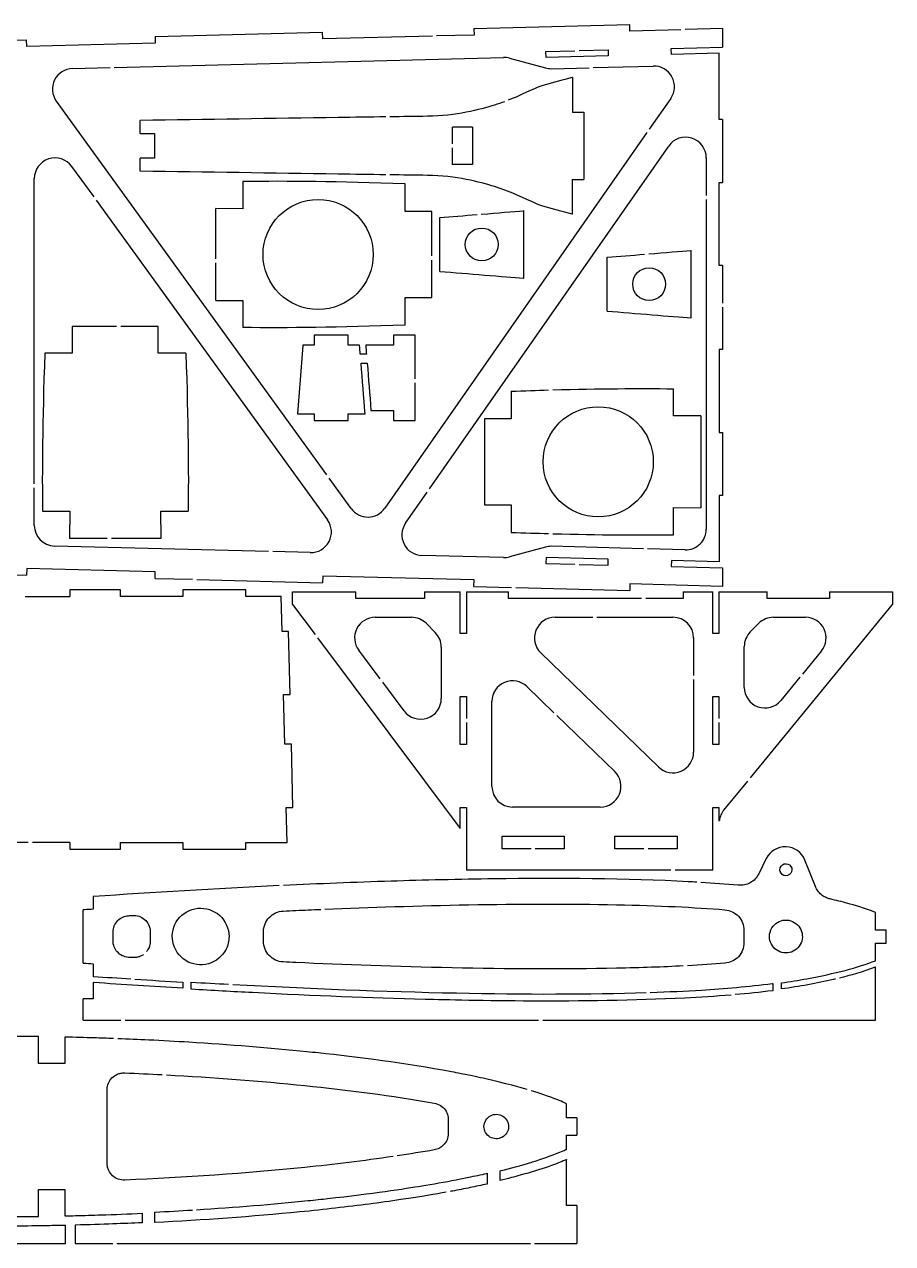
# Model space of a CAD drawing. Header units: millimetres. Extents: x 4 to 590, y -296 to -4.
# Drawn here: x 382.5 to 590.3, y -296.1 to -3.9 of the extents above; entities that cross this region are included whole.
import ezdxf

# ---------------------------------------------------------------- set-up
doc = ezdxf.new("R2010")
doc.units = ezdxf.units.MM
doc.layers.get('0').update_dxf_attribs({"linetype": 'CONTINUOUS'})

msp = doc.modelspace()

# ---------------------------------------------------------------- linework, layer by layer
for p, q in [((413.74, -6.87), (453.84, -5.84)), ((453.88, -7.42), (453.84, -5.84)), ((490.09, -4.9), (527.4, -3.94)), ((490.09, -4.9), (490.13, -6.49)), ((527.44, -5.53), (527.4, -3.94)), ((539.63, -5.21), (527.44, -5.53)), ((549.62, -4.95), (540.63, -5.19)), ((549.62, -4.95), (549.62, -9.38)), ((372.84, -7.93), (382.96, -7.67)), ((383, -9.25), (382.96, -7.67)), ((413.78, -8.46), (383, -9.25)), ((413.74, -6.87), (413.78, -8.46)), ((480.14, -6.75), (453.88, -7.42)), ((490.13, -6.49), (481.14, -6.72)), ((507.32, -10.41), (514.26, -10.24)), ((507.36, -11.87), (507.32, -10.41)), ((522.23, -11.51), (507.36, -11.87)), ((515.26, -10.21), (522.2, -10.04)), ((522.2, -10.04), (522.23, -11.51)), ((537.31, -9.68), (549.62, -9.38)), ((537.35, -11.14), (537.31, -9.68)), ((548.83, -10.86), (537.35, -11.14)), ((548.83, -26.71), (548.83, -10.86)), ((393.97, -14.5), (402.97, -14.27)), ((403.97, -14.25), (497.18, -11.84)), ((498.61, -12.02), (507.18, -14.37)), ((508.65, -14.55), (517.65, -14.31)), ((518.65, -14.29), (533.03, -13.92)), ((513.67, -16.68), (513.67, -24.99)), ((454.83, -111.83), (390.1, -22.34)), ((537.21, -21.68), (532.06, -29.06)), ((513.67, -24.99), (516.36, -24.99)), ((516.36, -24.99), (516.36, -41.08)), ((410.17, -30.1), (410.17, -26.97)), ((484.94, -32.54), (484.94, -28.58)), ((489.71, -28.58), (484.94, -28.58)), ((489.71, -28.58), (489.71, -37.49)), ((549.62, -26.71), (548.83, -26.71)), ((549.62, -26.71), (549.62, -41.83)), ((410.17, -30.1), (413.58, -30.1)), ((413.58, -30.1), (413.58, -35.98)), ((531.49, -29.88), (468.75, -119.87)), ((479.44, -115.23), (536.72, -33.08)), ((484.94, -37.49), (484.94, -33.54)), ((413.58, -35.98), (410.17, -35.98)), ((410.17, -39.1), (410.17, -35.98)), ((489.71, -37.49), (484.94, -37.49)), ((545.71, -35.91), (545.71, -44.91)), ((384.83, -113.98), (384.83, -40.88)), ((393.77, -37.98), (399.05, -45.28)), ((434.76, -41.6), (434.76, -48.1)), ((473.64, -48.76), (473.64, -42.17)), ((513.67, -49.39), (513.67, -41.08)), ((513.67, -41.08), (516.36, -41.08)), ((548.83, -41.83), (549.62, -41.83)), ((548.83, -61.71), (548.83, -41.83)), ((399.63, -46.09), (455.02, -122.67)), ((545.71, -45.91), (545.71, -124.88)), ((434.76, -48.1), (428.25, -48.08)), ((428.25, -60.08), (428.25, -48.08)), ((480, -48.76), (473.64, -48.76)), ((480, -59.4), (480, -48.76)), ((502, -64.78), (502, -48.57)), ((481.88, -63.11), (481.88, -50.23)), ((542.09, -74.28), (542.09, -58.08)), ((428.25, -70.08), (428.25, -61.08)), ((480, -69.4), (480, -60.4)), ((521.97, -72.62), (521.97, -59.74)), ((549.62, -61.71), (548.83, -61.71)), ((549.62, -61.71), (549.62, -70.71)), ((428.25, -70.08), (434.76, -70.06)), ((434.76, -70.06), (434.76, -76.56)), ((473.64, -75.99), (473.64, -69.39)), ((473.64, -69.39), (480, -69.4)), ((549.62, -71.71), (549.62, -81.83)), ((404.52, -76.34), (393.93, -76.34)), ((393.93, -76.34), (393.93, -82.69)), ((414.52, -76.34), (405.52, -76.34)), ((414.52, -82.69), (414.52, -76.34)), ((459.98, -78.44), (451.86, -78.44)), ((451.86, -78.44), (451.86, -80.81)), ((459.98, -80.81), (459.98, -78.44)), ((475.98, -78.44), (470.86, -78.44)), ((470.86, -78.44), (470.86, -80.81)), ((475.98, -88.86), (475.98, -78.44)), ((451.86, -80.81), (449.14, -80.81)), ((462.7, -80.81), (459.98, -80.81)), ((470.86, -80.81), (464.17, -80.81)), ((393.93, -82.69), (387.34, -82.69)), ((421.11, -82.69), (414.52, -82.69)), ((464.35, -82.96), (462.88, -82.96)), ((549.62, -81.83), (548.83, -81.83)), ((548.83, -81.83), (548.83, -101.71)), ((463.06, -85.08), (464.53, -85.08)), ((475.98, -98.86), (475.98, -89.86)), ((498.98, -91.83), (498.98, -98.42)), ((537.86, -97.76), (537.86, -91.26)), ((447.81, -97.27), (451.86, -97.27)), ((451.86, -97.27), (451.86, -98.86)), ((451.86, -98.86), (459.98, -98.86)), ((459.98, -98.86), (459.98, -97.27)), ((459.98, -97.27), (464.03, -97.27)), ((465.44, -96.48), (470.86, -96.48)), ((470.86, -96.48), (470.86, -98.86)), ((470.86, -98.86), (475.98, -98.86)), ((498.98, -98.42), (492.62, -98.42)), ((492.62, -98.42), (492.62, -119.05)), ((544.37, -97.74), (537.86, -97.76)), ((544.37, -97.74), (544.37, -119.74)), ((548.83, -101.71), (549.62, -101.71)), ((549.62, -101.71), (549.62, -116.83)), ((460.69, -119.94), (455.42, -112.64)), ((384.83, -123.98), (384.83, -114.98)), ((473.72, -123.43), (478.87, -116.05)), ((549.62, -116.83), (548.83, -116.83)), ((548.83, -116.83), (548.83, -132.68)), ((492.62, -119.05), (498.98, -119.05)), ((498.98, -119.05), (498.98, -125.65)), ((537.86, -126.22), (537.86, -119.72)), ((537.86, -119.72), (544.37, -119.74)), ((386.8, -120.54), (393.3, -120.54)), ((393.3, -120.54), (393.28, -127.05)), ((415.17, -127.05), (415.15, -120.54)), ((415.15, -120.54), (421.65, -120.54)), ((393.28, -127.05), (402.28, -127.05)), ((403.28, -127.05), (415.17, -127.05)), ((440.9, -130.24), (389.64, -128.92)), ((450.89, -130.5), (441.9, -130.27)), ((497.18, -131.7), (477.65, -131.19)), ((507.18, -129.17), (498.61, -131.52)), ((530.64, -129.56), (508.65, -128.99)), ((540.64, -129.82), (531.64, -129.59)), ((383, -134.29), (382.96, -135.87)), ((413.78, -135.08), (383, -134.29)), ((507.36, -131.66), (507.32, -133.13)), ((507.32, -133.13), (514.26, -133.3)), ((522.23, -132.03), (507.36, -131.66)), ((515.26, -133.32), (522.2, -133.49)), ((522.2, -133.49), (522.23, -132.03)), ((537.35, -132.4), (537.31, -133.86)), ((537.31, -133.86), (549.62, -134.16)), ((548.83, -132.68), (537.35, -132.4)), ((549.62, -134.16), (549.62, -138.58)), ((362.85, -135.35), (382.96, -135.87)), ((413.74, -136.67), (413.78, -135.08)), ((413.74, -136.67), (422.74, -136.9)), ((423.73, -136.92), (453.84, -137.7)), ((453.88, -136.11), (453.84, -137.7)), ((490.13, -137.05), (453.88, -136.11)), ((490.09, -138.64), (490.13, -137.05)), ((393.36, -139.41), (393.36, -141)), ((405.48, -139.41), (393.36, -139.41)), ((405.48, -141), (405.48, -139.41)), ((420.36, -139.41), (420.36, -141)), ((435.48, -139.41), (420.36, -139.41)), ((435.48, -141), (435.48, -139.41)), ((446.66, -139.87), (461.78, -139.87)), ((446.66, -142.95), (446.66, -139.87)), ((461.78, -141.46), (461.78, -139.87)), ((478.22, -139.87), (486.82, -139.87)), ((478.22, -139.87), (478.22, -141.46)), ((486.82, -149.87), (486.82, -139.87)), ((488.28, -139.87), (498.34, -139.87)), ((488.28, -139.87), (488.28, -149.87)), ((490.09, -138.64), (499.09, -138.87)), ((498.34, -141.46), (498.34, -139.87)), ((500.09, -138.89), (527.4, -139.6)), ((527.44, -138.01), (527.4, -139.6)), ((549.62, -138.58), (527.44, -138.01)), ((540.2, -139.87), (547.25, -139.87)), ((540.2, -139.87), (540.2, -141.46)), ((547.25, -149.87), (547.25, -139.87)), ((548.71, -139.87), (560.32, -139.87)), ((548.71, -139.87), (548.71, -149.87)), ((560.32, -141.46), (560.32, -139.87)), ((575.2, -139.87), (590.32, -139.87)), ((575.2, -139.87), (575.2, -141.46)), ((590.32, -139.87), (590.32, -142.95)), ((382.61, -141), (393.36, -141)), ((420.36, -141), (405.48, -141)), ((443.93, -141), (435.48, -141)), ((444.13, -149.41), (443.93, -141)), ((446.66, -142.95), (452.05, -150.15)), ((478.22, -141.46), (461.78, -141.46)), ((530.2, -141.46), (498.34, -141.46)), ((540.2, -141.46), (531.2, -141.46)), ((556.26, -184.44), (590.32, -142.95)), ((575.2, -141.46), (560.32, -141.46)), ((466.45, -145.99), (475.12, -145.99)), ((509.51, -145.99), (518.51, -145.99)), ((519.51, -145.99), (537.74, -145.99)), ((561.78, -145.99), (569.46, -145.99)), ((478.61, -147.44), (480.82, -149.65)), ((556.24, -149.48), (558.28, -147.44)), ((445.72, -149.41), (444.13, -149.41)), ((446.09, -164.53), (445.72, -149.41)), ((452.65, -150.95), (486.82, -196.59)), ((488.28, -149.87), (486.82, -149.87)), ((542.68, -150.93), (542.68, -159.93)), ((548.71, -149.87), (547.25, -149.87)), ((467.64, -160.76), (462.49, -153.89)), ((482.27, -153.14), (482.27, -165.47)), ((534.3, -181.86), (506.07, -154.48)), ((554.8, -162.78), (554.8, -152.97)), ((573.28, -154.06), (568.73, -159.6)), ((568.1, -160.37), (563.55, -165.91)), ((473.38, -168.43), (468.23, -161.56)), ((502.77, -162.59), (509.23, -168.86)), ((542.68, -160.93), (542.68, -178.31)), ((444.5, -164.53), (446.09, -164.53)), ((444.79, -176.41), (444.5, -164.53)), ((486.82, -176.46), (486.82, -164.99)), ((486.82, -164.99), (488.28, -164.99)), ((488.28, -164.99), (488.28, -170.22)), ((494.39, -186.52), (494.39, -166.14)), ((547.25, -176.46), (547.25, -164.99)), ((547.25, -164.99), (548.71, -164.99)), ((548.71, -164.99), (548.71, -170.22)), ((488.28, -171.22), (488.28, -176.46)), ((509.95, -169.55), (523.78, -182.97)), ((548.71, -171.22), (548.71, -176.46)), ((446.38, -176.41), (444.79, -176.41)), ((446.75, -191.53), (446.38, -176.41)), ((488.28, -176.46), (486.82, -176.46)), ((548.71, -176.46), (547.25, -176.46)), ((549.92, -192.17), (555.63, -185.22)), ((445.16, -191.53), (446.75, -191.53)), ((445.37, -199.95), (445.16, -191.53)), ((486.82, -196.59), (486.82, -191.58)), ((486.82, -191.58), (488.28, -191.58)), ((488.28, -191.58), (488.28, -206.58)), ((520.34, -191.46), (499.33, -191.46)), ((547.25, -206.58), (547.25, -191.58)), ((547.25, -191.58), (548.71, -191.58)), ((548.71, -191.58), (548.71, -194.69)), ((496.82, -198.4), (511.7, -198.4)), ((496.82, -201.46), (496.82, -198.4)), ((511.7, -198.4), (511.7, -201.46)), ((523.83, -198.4), (538.71, -198.4)), ((523.83, -201.46), (523.83, -198.4)), ((538.71, -198.4), (538.71, -201.46)), ((383.36, -199.95), (372.61, -199.95)), ((393.36, -199.95), (384.36, -199.95)), ((393.36, -199.95), (393.36, -201.53)), ((393.36, -201.53), (405.48, -201.53)), ((405.48, -199.95), (420.36, -199.95)), ((405.48, -201.53), (405.48, -199.95)), ((420.36, -199.95), (420.36, -201.53)), ((420.36, -201.53), (435.48, -201.53)), ((435.48, -199.95), (445.37, -199.95)), ((435.48, -201.53), (435.48, -199.95)), ((503.76, -201.46), (496.82, -201.46)), ((511.7, -201.46), (504.76, -201.46)), ((530.77, -201.46), (523.83, -201.46)), ((538.71, -201.46), (531.77, -201.46)), ((560.08, -203.79), (558.26, -207.47)), ((571.85, -210.5), (569.31, -204.15)), ((537.25, -206.58), (488.28, -206.58)), ((547.25, -206.58), (538.25, -206.58)), ((553.38, -210.2), (553.38, -210.2)), ((398.95, -212.92), (398.95, -215.93)), ((396.84, -216.07), (396.56, -216.09)), ((396.56, -228.86), (396.56, -216.09)), ((575.35, -213.49), (575.34, -213.49)), ((586.24, -220.92), (586.24, -216.7)), ((403.68, -223.53), (403.68, -221.42)), ((412.59, -221.35), (412.59, -223.6)), ((439.71, -223.64), (439.71, -221.31)), ((554.72, -220.99), (554.72, -223.96)), ((588.75, -220.92), (586.24, -220.92)), ((588.75, -224.04), (588.75, -220.92)), ((586.24, -228.25), (586.24, -224.04)), ((586.24, -224.04), (588.75, -224.04)), ((398.95, -229.02), (398.95, -232.03)), ((586.24, -242.54), (586.24, -229.82)), ((398.95, -233.5), (398.95, -237.42)), ((420.36, -233.41), (420.36, -234.88)), ((422.36, -235.12), (422.36, -233.41)), ((563.71, -235.05), (563.71, -233.57)), ((561.61, -233.73), (561.61, -235.45)), ((398.95, -237.42), (396.56, -237.42)), ((396.56, -242.54), (396.56, -237.42)), ((396.56, -242.54), (405.56, -242.54)), ((406.56, -242.54), (505.56, -242.54)), ((506.56, -242.54), (586.24, -242.54)), ((385.81, -252.94), (385.81, -246.46)), ((392.17, -246.57), (392.17, -252.92)), ((392.17, -252.92), (385.81, -252.94)), ((402.28, -276.9), (402.28, -259.1)), ((512.25, -265.94), (512.25, -262.54)), ((483.93, -266.27), (483.93, -269.73)), ((514.74, -265.94), (512.25, -265.94)), ((514.74, -265.94), (514.74, -270.06)), ((512.25, -270.06), (514.74, -270.06)), ((512.25, -273.46), (512.25, -270.06)), ((512.25, -286.94), (512.25, -275.93)), ((493.21, -279.22), (493.21, -281.78)), ((496.33, -280.94), (496.33, -278.62)), ((385.81, -289.54), (385.81, -283.06)), ((385.81, -283.06), (392.17, -283.08)), ((392.17, -283.08), (392.17, -289.43)), ((410.63, -288.78), (410.63, -291.05)), ((413.69, -291.02), (413.69, -288.52)), ((514.74, -286.94), (512.25, -286.94)), ((514.74, -286.94), (514.74, -296.06)), ((392.29, -296.06), (392.29, -291.69)), ((394.6, -291.63), (394.6, -296.06)), ((378.36, -296.06), (392.29, -296.06)), ((394.6, -296.06), (403.6, -296.06)), ((404.6, -296.06), (503.6, -296.06)), ((504.6, -296.06), (514.74, -296.06))]:
    msp.add_line(p, q)
for centre, radius in [((452.78, -59.08), 13.19), ((491.94, -56.67), 3.94), ((532.03, -66.18), 3.94), ((519.84, -108.74), 13.19)]:
    msp.add_circle(centre, radius)
for centre, radius, start, end in [((394.1, -19.44), 4.94, 91.4783, 215.8778), ((497.3, -16.78), 4.94, 74.6614, 91.4783), ((508.52, -9.49), 5.06, 254.6614, 271.4783), ((533.15, -18.85), 4.94, -34.8865, 91.4783), ((540.77, -35.91), 4.94, 0, 145.1135), ((389.77, -40.88), 4.94, 35.8778, 180), ((451.02, -125.56), 4.94, -91.4783, 35.8778), ((464.69, -117.04), 4.94, 215.8778, 325.1135), ((389.77, -123.98), 4.94, 180, 268.5217), ((477.77, -126.25), 4.94, 145.1135, 268.5217), ((540.77, -124.88), 4.94, 268.5217, 360), ((508.52, -134.05), 5.06, 88.5217, 105.3386), ((497.3, -126.76), 4.94, 268.5217, 285.3386), ((466.45, -150.93), 4.94, 90, 216.82), ((475.12, -150.93), 4.94, 45, 90), ((509.51, -150.93), 4.94, 90, 225.8743), ((537.74, -150.93), 4.94, 0, 90), ((561.78, -150.93), 4.94, 90, 135), ((569.46, -150.93), 4.94, -39.3786, 90), ((477.33, -153.14), 4.94, 0, 45), ((559.74, -152.97), 4.94, 135, 180), ((499.33, -166.14), 4.94, 45.8743, 180), ((559.74, -162.78), 4.94, 180, 320.6214), ((477.33, -165.47), 4.94, 216.82, 360), ((537.74, -178.31), 4.94, 225.8743, 360), ((520.34, -186.52), 4.94, -90, 45.8743), ((499.33, -186.52), 4.94, 180, 270), ((553.74, -195.31), 4.94, 140.6214, 172.867), ((548.77, -194.69), 0.06, 180, 352.867), ((564.61, -206.03), 5.06, 21.769, 153.699)]:
    msp.add_arc(centre, radius, start, end)
for points, knots in [([(513.67, -16.68), (513.65, -16.69), (513.62, -16.7), (513.6, -16.7), (511.21, -17.27), (508.84, -17.9), (506.58, -18.6)], [0.3185377, 0.3185377, 0.3185377, 0.3185377, 0.3260958, 0.3260958, 0.3260958, 1.0587683, 1.0587683, 1.0587683, 1.0587683]), ([(506.58, -18.6), (505.86, -18.82), (505.31, -19.02), (504.56, -19.35), (502.86, -20.08), (500.96, -21.06), (498.3, -22.11)], [0, 0, 0, 0, 0.2258032, 0.2258032, 0.2258032, 0.7308348, 0.7308348, 0.7308348, 0.7308348]), ([(497.36, -22.47), (496.64, -22.73), (495.86, -23), (495.02, -23.27), (491.57, -24.38), (485.74, -25.87), (478.96, -25.96)], [0.7879249, 0.7879249, 0.7879249, 0.7879249, 0.9163116, 0.9163116, 0.9163116, 1.4431218, 1.4431218, 1.4431218, 1.4431218]), ([(468.96, -26.1), (465.15, -26.15), (461.34, -26.21), (457.54, -26.26), (441.8, -26.49), (425.97, -26.73), (410.23, -26.97), (410.21, -26.97), (410.19, -26.97), (410.17, -26.97)], [3.575262, 3.575262, 3.575262, 3.575262, 4.716256, 4.716256, 4.716256, 9.436638, 9.436638, 9.436638, 9.442541, 9.442541, 9.442541, 9.442541]), ([(468.96, -39.97), (465.15, -39.92), (461.34, -39.87), (457.54, -39.81), (441.8, -39.58), (425.97, -39.35), (410.23, -39.1), (410.21, -39.1), (410.19, -39.1), (410.17, -39.1)], [3.575262, 3.575262, 3.575262, 3.575262, 4.716256, 4.716256, 4.716256, 9.436638, 9.436638, 9.436638, 9.442541, 9.442541, 9.442541, 9.442541]), ([(506.58, -47.48), (505.86, -47.25), (505.31, -47.05), (504.56, -46.73), (502.24, -45.73), (499.54, -44.25), (495.02, -42.8), (491.57, -41.7), (485.74, -40.21), (478.96, -40.11)], [0, 0, 0, 0, 0.225803, 0.225803, 0.225803, 0.916312, 0.916312, 0.916312, 1.443122, 1.443122, 1.443122, 1.443122]), ([(473.64, -42.17), (473.62, -42.17), (473.6, -42.17), (473.58, -42.17), (457.66, -41.59), (445.49, -41.44), (434.82, -41.6), (434.8, -41.6), (434.78, -41.6), (434.76, -41.6)], [0.702724, 0.702724, 0.702724, 0.702724, 0.708906, 0.708906, 0.708906, 5.815994, 5.815994, 5.815994, 5.825427, 5.825427, 5.825427, 5.825427]), ([(481.88, -50.23), (481.89, -50.23), (481.91, -50.23), (481.93, -50.23), (484.64, -50.01), (487.78, -49.75), (490.85, -49.49)], [0.0442346, 0.0442346, 0.0442346, 0.0442346, 0.0496484, 0.0496484, 0.0496484, 0.8486533, 0.8486533, 0.8486533, 0.8486533]), ([(491.84, -49.41), (495.76, -49.09), (499.48, -48.78), (501.93, -48.58), (501.95, -48.58), (501.97, -48.57), (502, -48.57)], [0.935436, 0.935436, 0.935436, 0.935436, 1.96286, 1.96286, 1.96286, 1.971917, 1.971917, 1.971917, 1.971917]), ([(513.67, -49.39), (513.65, -49.38), (513.62, -49.38), (513.6, -49.37), (511.21, -48.81), (508.84, -48.18), (506.58, -47.48)], [0.3185377, 0.3185377, 0.3185377, 0.3185377, 0.3260958, 0.3260958, 0.3260958, 1.0587683, 1.0587683, 1.0587683, 1.0587683]), ([(531.94, -58.92), (535.86, -58.6), (539.57, -58.29), (542.03, -58.09), (542.05, -58.09), (542.07, -58.08), (542.09, -58.08)], [0.935436, 0.935436, 0.935436, 0.935436, 1.96286, 1.96286, 1.96286, 1.971917, 1.971917, 1.971917, 1.971917]), ([(521.97, -59.74), (521.99, -59.74), (522.01, -59.74), (522.03, -59.74), (524.74, -59.52), (527.88, -59.26), (530.94, -59)], [0.0442346, 0.0442346, 0.0442346, 0.0442346, 0.0496484, 0.0496484, 0.0496484, 0.8486533, 0.8486533, 0.8486533, 0.8486533]), ([(481.88, -63.11), (481.89, -63.12), (481.91, -63.12), (481.93, -63.12), (488.42, -63.65), (497.36, -64.39), (501.93, -64.77), (501.95, -64.77), (501.97, -64.77), (502, -64.78)], [0.044235, 0.044235, 0.044235, 0.044235, 0.049648, 0.049648, 0.049648, 1.96286, 1.96286, 1.96286, 1.971917, 1.971917, 1.971917, 1.971917]), ([(521.97, -72.62), (521.99, -72.62), (522.01, -72.63), (522.03, -72.63), (528.52, -73.16), (537.46, -73.9), (542.03, -74.28), (542.05, -74.28), (542.07, -74.28), (542.09, -74.28)], [0.044235, 0.044235, 0.044235, 0.044235, 0.049648, 0.049648, 0.049648, 1.96286, 1.96286, 1.96286, 1.971917, 1.971917, 1.971917, 1.971917]), ([(473.64, -75.99), (473.62, -75.99), (473.6, -75.99), (473.58, -75.99), (457.66, -76.57), (445.49, -76.72), (434.82, -76.56), (434.8, -76.56), (434.78, -76.56), (434.76, -76.56)], [0.702724, 0.702724, 0.702724, 0.702724, 0.708906, 0.708906, 0.708906, 5.815994, 5.815994, 5.815994, 5.825427, 5.825427, 5.825427, 5.825427]), ([(449.14, -80.81), (449.14, -80.83), (449.14, -80.85), (449.13, -80.86), (448.66, -86.4), (448.23, -91.81), (447.81, -97.21), (447.81, -97.23), (447.81, -97.25), (447.81, -97.27)], [0.28405, 0.28405, 0.28405, 0.28405, 0.289609, 0.289609, 0.289609, 1.97252, 1.97252, 1.97252, 1.979237, 1.979237, 1.979237, 1.979237]), ([(462.88, -82.96), (462.82, -82.26), (462.76, -81.56), (462.7, -80.86), (462.7, -80.85), (462.7, -80.83), (462.7, -80.81)], [0.1295728, 0.1295728, 0.1295728, 0.1295728, 0.3394281, 0.3394281, 0.3394281, 0.3449382, 0.3449382, 0.3449382, 0.3449382]), ([(464.17, -80.81), (464.17, -80.83), (464.18, -80.85), (464.18, -80.87), (464.24, -81.57), (464.3, -82.26), (464.35, -82.96)], [0.2823099, 0.2823099, 0.2823099, 0.2823099, 0.2888656, 0.2888656, 0.2888656, 0.4989335, 0.4989335, 0.4989335, 0.4989335]), ([(387.34, -82.69), (387.34, -82.71), (387.34, -82.73), (387.34, -82.75), (386.75, -99.39), (386.67, -111.23), (386.8, -120.48), (386.8, -120.5), (386.8, -120.52), (386.8, -120.54)], [0.705924, 0.705924, 0.705924, 0.705924, 0.712172, 0.712172, 0.712172, 6.101114, 6.101114, 6.101114, 6.112593, 6.112593, 6.112593, 6.112593]), ([(421.11, -82.69), (421.11, -82.71), (421.11, -82.73), (421.11, -82.75), (421.7, -99.39), (421.78, -111.23), (421.65, -120.48), (421.65, -120.5), (421.65, -120.52), (421.65, -120.54)], [0.705924, 0.705924, 0.705924, 0.705924, 0.712172, 0.712172, 0.712172, 6.101114, 6.101114, 6.101114, 6.112593, 6.112593, 6.112593, 6.112593]), ([(464.03, -97.27), (464.02, -97.25), (464.02, -97.23), (464.02, -97.21), (463.72, -93.24), (463.4, -89.17), (463.06, -85.08)], [0.202164, 0.202164, 0.202164, 0.202164, 0.208572, 0.208572, 0.208572, 1.388926, 1.388926, 1.388926, 1.388926]), ([(464.53, -85.08), (464.84, -88.86), (465.14, -92.63), (465.43, -96.42), (465.43, -96.44), (465.44, -96.46), (465.44, -96.48)], [0.068884, 0.068884, 0.068884, 0.068884, 1.209428, 1.209428, 1.209428, 1.214981, 1.214981, 1.214981, 1.214981]), ([(498.98, -91.83), (499, -91.83), (499.02, -91.82), (499.04, -91.82), (502.15, -91.71), (505.13, -91.61), (507.97, -91.53)], [0.702724, 0.702724, 0.702724, 0.702724, 0.708906, 0.708906, 0.708906, 1.708693, 1.708693, 1.708693, 1.708693]), ([(508.97, -91.51), (520.21, -91.2), (529.46, -91.13), (537.8, -91.25), (537.82, -91.26), (537.84, -91.26), (537.86, -91.26)], [1.826337, 1.826337, 1.826337, 1.826337, 5.815994, 5.815994, 5.815994, 5.825427, 5.825427, 5.825427, 5.825427]), ([(498.98, -125.65), (499, -125.65), (499.02, -125.65), (499.04, -125.65), (502.15, -125.76), (505.13, -125.86), (507.97, -125.94)], [0.702724, 0.702724, 0.702724, 0.702724, 0.708906, 0.708906, 0.708906, 1.708693, 1.708693, 1.708693, 1.708693]), ([(508.97, -125.97), (520.21, -126.28), (529.46, -126.34), (537.8, -126.22), (537.82, -126.22), (537.84, -126.22), (537.86, -126.22)], [1.826337, 1.826337, 1.826337, 1.826337, 5.815994, 5.815994, 5.815994, 5.825427, 5.825427, 5.825427, 5.825427]), ([(563.34, -206.48), (563.34, -207.07), (563.74, -207.64), (564.3, -207.83), (564.87, -208.04), (565.56, -207.83), (565.93, -207.34), (566.29, -206.87), (566.31, -206.16), (565.98, -205.67), (565.63, -205.16), (564.94, -204.92), (564.36, -205.1), (563.77, -205.28), (563.34, -205.86), (563.34, -206.48)], [-3.141593, -3.141593, -3.141593, -3.141593, -1.910257, -1.910257, -1.910257, -0.647294, -0.647294, -0.647294, 0.592858, 0.592858, 0.592858, 1.867225, 1.867225, 1.867225, 3.141593, 3.141593, 3.141593, 3.141593]), ([(443.45, -210.29), (428.05, -211.03), (413.21, -211.93), (399, -212.92), (398.98, -212.92), (398.96, -212.92), (398.95, -212.92)], [23.313882, 23.313882, 23.313882, 23.313882, 31.703459, 31.703459, 31.703459, 31.714455, 31.714455, 31.714455, 31.714455]), ([(543.41, -209.46), (542.73, -209.42), (542.06, -209.38), (541.39, -209.35), (526.82, -208.57), (510.18, -208.46), (494.96, -208.66), (486.69, -208.77), (477.86, -208.99), (470.3, -209.23), (461.52, -209.51), (452.9, -209.85), (444.45, -210.25)], [6.920926, 6.920926, 6.920926, 6.920926, 7.255599, 7.255599, 7.255599, 14.563826, 14.563826, 14.563826, 18.532217, 18.532217, 18.532217, 23.132587, 23.132587, 23.132587, 23.132587]), ([(558.26, -207.47), (558.04, -207.91), (557.75, -208.32), (557.41, -208.68), (557.07, -209.04), (556.67, -209.35), (556.24, -209.59), (555.81, -209.83), (555.34, -210.01), (554.86, -210.11), (554.37, -210.21), (553.87, -210.24), (553.38, -210.2)], [0, 0, 0, 0, 0.25, 0.25, 0.25, 0.5, 0.5, 0.5, 0.75, 0.75, 0.75, 1, 1, 1, 1]), ([(575.34, -213.49), (574.95, -213.4), (574.58, -213.26), (574.22, -213.08), (573.86, -212.91), (573.53, -212.68), (573.23, -212.43), (572.92, -212.17), (572.65, -211.87), (572.42, -211.55), (572.19, -211.22), (572, -210.87), (571.85, -210.5)], [-1, -1, -1, -1, -0.75, -0.75, -0.75, -0.5, -0.5, -0.5, -0.25, -0.25, -0.25, 0, 0, 0, 0]), ([(431.45, -222.48), (431.45, -220.58), (430.61, -218.71), (429.21, -217.44), (427.81, -216.18), (425.87, -215.53), (423.99, -215.72), (422.12, -215.9), (420.34, -216.9), (419.21, -218.4), (418.09, -219.9), (417.63, -221.87), (417.97, -223.71), (418.31, -225.57), (419.47, -227.26), (421.08, -228.25), (422.68, -229.24), (424.69, -229.52), (426.5, -229.01), (428.31, -228.5), (429.88, -227.2), (430.73, -225.51), (431.2, -224.58), (431.45, -223.53), (431.45, -222.48)], [-3.141593, -3.141593, -3.141593, -3.141593, -2.305987, -2.305987, -2.305987, -1.473551, -1.473551, -1.473551, -0.643924, -0.643924, -0.643924, 0.183349, 0.183349, 0.183349, 1.017492, 1.017492, 1.017492, 1.846111, 1.846111, 1.846111, 2.677523, 2.677523, 2.677523, 3.141593, 3.141593, 3.141593, 3.141593]), ([(444.42, -216.37), (445.44, -216.32), (446.46, -216.28), (447.47, -216.23), (449.41, -216.14), (451.39, -216.06), (453.41, -215.97)], [-1.59150887, -1.59150887, -1.59150887, -1.59150887, -1.56624071, -1.56624071, -1.56624071, -1.51784684, -1.51784684, -1.51784684, -1.51784684]), ([(454.41, -215.93), (475.78, -215.05), (501.48, -214.38), (524.21, -214.86), (534.38, -215.07), (542.88, -215.48), (550.18, -216.07)], [-1.5098984, -1.5098984, -1.5098984, -1.5098984, -1.0014679, -1.0014679, -1.0014679, -0.7739972, -0.7739972, -0.7739972, -0.7739972]), ([(550.18, -216.07), (550.79, -216.12), (551.39, -216.28), (551.94, -216.55), (552.5, -216.82), (553, -217.19), (553.41, -217.64), (553.83, -218.09), (554.16, -218.62), (554.38, -219.19), (554.6, -219.76), (554.72, -220.38), (554.72, -220.99)], [-1, -1, -1, -1, -0.75, -0.75, -0.75, -0.5, -0.5, -0.5, -0.25, -0.25, -0.25, 0, 0, 0, 0]), ([(586.24, -216.7), (586.22, -216.7), (586.21, -216.69), (586.2, -216.69), (583.65, -215.68), (581.07, -214.95), (579.56, -214.54), (578.19, -214.16), (576.78, -213.82), (575.35, -213.49), (575.35, -213.49), (575.35, -213.49), (575.35, -213.49)], [0.3161, 0.3161, 0.3161, 0.3161, 0.320025, 0.320025, 0.320025, 1.106646, 1.106646, 1.106646, 1.8208, 1.8208, 1.8208, 1.820802, 1.820802, 1.820802, 1.820802]), ([(403.68, -221.42), (403.68, -220.9), (403.78, -220.4), (403.98, -219.92), (404.17, -219.45), (404.46, -219.01), (404.82, -218.65), (405.16, -218.31), (405.55, -218.03), (405.99, -217.83), (406.42, -217.63), (406.89, -217.52), (407.37, -217.49)], [0, 0, 0, 0, 0.1562663, 0.1562663, 0.1562663, 0.3125286, 0.3125286, 0.3125286, 0.4582059, 0.4582059, 0.4582059, 0.6038825, 0.6038825, 0.6038825, 0.6038825]), ([(408.39, -217.42), (408.9, -217.38), (409.42, -217.45), (409.9, -217.62), (410.39, -217.78), (410.84, -218.04), (411.23, -218.37), (411.62, -218.71), (411.94, -219.12), (412.17, -219.58), (412.31, -219.85), (412.41, -220.14), (412.48, -220.44), (412.55, -220.74), (412.59, -221.04), (412.59, -221.35)], [0, 0, 0, 0, 0.1565356, 0.1565356, 0.1565356, 0.3130496, 0.3130496, 0.3130496, 0.4694376, 0.4694376, 0.4694376, 0.5629841, 0.5629841, 0.5629841, 0.6565177, 0.6565177, 0.6565177, 0.6565177]), ([(439.71, -221.31), (439.71, -220.68), (439.83, -220.05), (440.06, -219.47), (440.3, -218.89), (440.64, -218.35), (441.08, -217.9), (441.51, -217.44), (442.03, -217.07), (442.6, -216.81), (443.17, -216.55), (443.79, -216.4), (444.42, -216.37)], [-1, -1, -1, -1, -0.75, -0.75, -0.75, -0.5, -0.5, -0.5, -0.25, -0.25, -0.25, 0, 0, 0, 0]), ([(560.84, -222.48), (560.84, -223.73), (561.48, -224.97), (562.51, -225.7), (563.53, -226.42), (564.91, -226.61), (566.09, -226.19), (567.27, -225.77), (568.22, -224.77), (568.57, -223.57), (568.92, -222.36), (568.64, -220.98), (567.85, -220), (567.06, -219.03), (565.79, -218.47), (564.54, -218.54), (563.29, -218.62), (562.09, -219.33), (561.43, -220.4), (561.04, -221.02), (560.84, -221.75), (560.84, -222.48)], [-3.141593, -3.141593, -3.141593, -3.141593, -2.18419, -2.18419, -2.18419, -1.230934, -1.230934, -1.230934, -0.281228, -0.281228, -0.281228, 0.678962, 0.678962, 0.678962, 1.630661, 1.630661, 1.630661, 2.586937, 2.586937, 2.586937, 3.141593, 3.141593, 3.141593, 3.141593]), ([(407.37, -227.47), (406.85, -227.43), (406.35, -227.3), (405.89, -227.07), (405.43, -226.85), (405.02, -226.53), (404.68, -226.15), (404.36, -225.79), (404.11, -225.38), (403.94, -224.93), (403.77, -224.49), (403.68, -224.01), (403.68, -223.53)], [0, 0, 0, 0, 0.1562531, 0.1562531, 0.1562531, 0.3125078, 0.3125078, 0.3125078, 0.458194, 0.458194, 0.458194, 0.6038818, 0.6038818, 0.6038818, 0.6038818]), ([(412.59, -223.6), (412.59, -224.11), (412.49, -224.62), (412.3, -225.09), (412.14, -225.46), (411.94, -225.81), (411.69, -226.11)], [0, 0, 0, 0, 0.1561329, 0.1561329, 0.1561329, 0.2774109, 0.2774109, 0.2774109, 0.2774109]), ([(444.42, -228.58), (443.79, -228.55), (443.17, -228.4), (442.6, -228.14), (442.03, -227.88), (441.51, -227.51), (441.08, -227.05), (440.64, -226.6), (440.3, -226.06), (440.06, -225.48), (439.83, -224.9), (439.71, -224.27), (439.71, -223.64)], [-1, -1, -1, -1, -0.75, -0.75, -0.75, -0.5, -0.5, -0.5, -0.25, -0.25, -0.25, 0, 0, 0, 0]), ([(554.72, -223.96), (554.72, -224.57), (554.6, -225.19), (554.38, -225.76), (554.16, -226.33), (553.83, -226.86), (553.41, -227.31), (553, -227.76), (552.5, -228.13), (551.94, -228.4), (551.39, -228.67), (550.79, -228.83), (550.18, -228.88)], [-1, -1, -1, -1, -0.75, -0.75, -0.75, -0.5, -0.5, -0.5, -0.25, -0.25, -0.25, 0, 0, 0, 0]), ([(410.96, -226.79), (410.72, -226.96), (410.46, -227.11), (410.19, -227.22), (409.91, -227.35), (409.61, -227.43), (409.31, -227.48), (409.01, -227.54), (408.7, -227.55), (408.39, -227.53)], [0.3791848, 0.3791848, 0.3791848, 0.3791848, 0.4687742, 0.4687742, 0.4687742, 0.5626337, 0.5626337, 0.5626337, 0.6564958, 0.6564958, 0.6564958, 0.6564958]), ([(396.56, -228.86), (396.58, -228.86), (396.6, -228.86), (396.62, -228.86), (397.39, -228.92), (398.17, -228.97), (398.95, -229.02)], [-0.0055922, -0.0055922, -0.0055922, -0.0055922, 0, 0, 0, 0.2330021, 0.2330021, 0.2330021, 0.2330021]), ([(540.2, -229.53), (535.36, -229.78), (530.06, -229.97), (524.21, -230.09), (498.96, -230.62), (470.05, -229.74), (447.47, -228.72), (446.46, -228.67), (445.44, -228.63), (444.42, -228.58)], [0.8705531, 0.8705531, 0.8705531, 0.8705531, 1.0014679, 1.0014679, 1.0014679, 1.5662407, 1.5662407, 1.5662407, 1.5915089, 1.5915089, 1.5915089, 1.5915089]), ([(563.71, -233.57), (565.75, -233.28), (567.78, -232.96), (569.78, -232.59), (576.45, -231.39), (582.09, -229.88), (586.2, -228.27), (586.21, -228.26), (586.22, -228.26), (586.24, -228.25)], [19.658572, 19.658572, 19.658572, 19.658572, 20.566369, 20.566369, 20.566369, 23.598763, 23.598763, 23.598763, 23.608136, 23.608136, 23.608136, 23.608136]), ([(586.24, -229.82), (586.21, -229.83), (586.18, -229.84), (586.16, -229.85), (583.21, -230.96), (580.08, -231.82), (577.63, -232.43)], [0.3105023, 0.3105023, 0.3105023, 0.3105023, 0.3187696, 0.3187696, 0.3187696, 1.2184487, 1.2184487, 1.2184487, 1.2184487]), ([(398.95, -232.03), (398.96, -232.03), (398.98, -232.03), (399, -232.03), (402, -232.24), (404.97, -232.44), (407.93, -232.63)], [0.2850598, 0.2850598, 0.2850598, 0.2850598, 0.2906887, 0.2906887, 0.2906887, 1.1970403, 1.1970403, 1.1970403, 1.1970403]), ([(420.36, -234.88), (413.26, -234.45), (406.03, -233.99), (399.01, -233.51), (398.99, -233.51), (398.97, -233.51), (398.95, -233.5)], [34.816455, 34.816455, 34.816455, 34.816455, 40.814251, 40.814251, 40.814251, 40.832519, 40.832519, 40.832519, 40.832519]), ([(422.36, -233.41), (422.38, -233.41), (422.4, -233.41), (422.42, -233.41), (425.42, -233.59), (428.39, -233.75), (431.35, -233.92)], [2.6907097, 2.6907097, 2.6907097, 2.6907097, 2.6973588, 2.6973588, 2.6973588, 3.6372067, 3.6372067, 3.6372067, 3.6372067]), ([(576.66, -232.66), (576.49, -232.7), (576.32, -232.74), (576.16, -232.78), (572.16, -233.71), (567.97, -234.45), (563.71, -235.05)], [1.342112, 1.342112, 1.342112, 1.342112, 1.410714, 1.410714, 1.410714, 3.098901, 3.098901, 3.098901, 3.098901]), ([(551.67, -236.5), (547.9, -236.81), (544.17, -237.05), (540.56, -237.23), (516.37, -238.47), (488.15, -237.8), (478.4, -237.54), (464.75, -237.18), (452.51, -236.73), (437.08, -235.93), (432.35, -235.69), (427.43, -235.41), (422.42, -235.12), (422.4, -235.12), (422.38, -235.12), (422.36, -235.12)], [4.677515, 4.677515, 4.677515, 4.677515, 6.15895, 6.15895, 6.15895, 16.080196, 16.080196, 16.080196, 29.981858, 29.981858, 29.981858, 34.233314, 34.233314, 34.233314, 34.249288, 34.249288, 34.249288, 34.249288]), ([(432.34, -233.97), (450.61, -234.95), (468.26, -235.64), (485.89, -236.01), (502.19, -236.36), (517.85, -236.34), (531.3, -235.91)], [3.743085, 3.743085, 3.743085, 3.743085, 9.558393, 9.558393, 9.558393, 14.932902, 14.932902, 14.932902, 14.932902]), ([(532.3, -235.88), (536.64, -235.73), (540.74, -235.54), (544.55, -235.3), (550.04, -234.96), (555.83, -234.48), (561.54, -233.74), (561.57, -233.74), (561.59, -233.74), (561.61, -233.73)], [15.066625, 15.066625, 15.066625, 15.066625, 16.817026, 16.817026, 16.817026, 19.341548, 19.341548, 19.341548, 19.351519, 19.351519, 19.351519, 19.351519]), ([(561.61, -235.45), (561.59, -235.46), (561.58, -235.46), (561.56, -235.46), (558.6, -235.84), (555.62, -236.15), (552.66, -236.41)], [3.376814, 3.376814, 3.376814, 3.376814, 3.38369, 3.38369, 3.38369, 4.546998, 4.546998, 4.546998, 4.546998]), ([(385.81, -246.46), (385.79, -246.46), (385.78, -246.45), (385.76, -246.45), (384.38, -246.44), (383.01, -246.42), (381.62, -246.41), (380.05, -246.4), (378.44, -246.4), (376.81, -246.4)], [0.84113976, 0.84113976, 0.84113976, 0.84113976, 0.84128412, 0.84128412, 0.84128412, 0.85141005, 0.85141005, 0.85141005, 0.86275176, 0.86275176, 0.86275176, 0.86275176]), ([(403.81, -246.93), (402.26, -246.87), (400.71, -246.82), (399.14, -246.77), (396.97, -246.7), (394.55, -246.63), (392.23, -246.57), (392.21, -246.57), (392.19, -246.57), (392.17, -246.57)], [0.79693506, 0.79693506, 0.79693506, 0.79693506, 0.8088987, 0.8088987, 0.8088987, 0.82549682, 0.82549682, 0.82549682, 0.82564199, 0.82564199, 0.82564199, 0.82564199]), ([(502.86, -259.14), (501.49, -258.73), (497.57, -257.62), (492.91, -256.59), (491.18, -256.21), (489.76, -255.89), (487.01, -255.35), (486.16, -255.18), (485.53, -255.06), (484.74, -254.91), (473.67, -252.84), (462.26, -251.39), (452.85, -250.38), (451.89, -250.28), (450.99, -250.18), (450.05, -250.09), (441.18, -249.19), (431.48, -248.4), (421.84, -247.82), (418.76, -247.63), (415.42, -247.45), (412.23, -247.29), (409.73, -247.17), (407.27, -247.06), (404.81, -246.97)], [0.5123279, 0.5123279, 0.5123279, 0.5123279, 0.5624088, 0.5624088, 0.5624088, 0.5809464, 0.5809464, 0.5809464, 0.5866537, 0.5866537, 0.5866537, 0.6666811, 0.6666811, 0.6666811, 0.6748093, 0.6748093, 0.6748093, 0.7509702, 0.7509702, 0.7509702, 0.7753041, 0.7753041, 0.7753041, 0.7943581, 0.7943581, 0.7943581, 0.7943581]), ([(402.28, -259.1), (402.28, -258.6), (402.38, -258.1), (402.57, -257.63), (402.76, -257.16), (403.05, -256.73), (403.4, -256.37), (403.77, -255.99), (404.2, -255.7), (404.68, -255.49), (404.96, -255.37), (405.26, -255.28), (405.56, -255.22), (405.86, -255.16), (406.17, -255.14), (406.48, -255.15)], [0, 0, 0, 0, 0.1533616, 0.1533616, 0.1533616, 0.3086399, 0.3086399, 0.3086399, 0.4673012, 0.4673012, 0.4673012, 0.5609034, 0.5609034, 0.5609034, 0.6546161, 0.6546161, 0.6546161, 0.6546161]), ([(416.47, -255.63), (427.53, -256.24), (438.85, -257.09), (449.6, -258.2), (459.78, -259.24), (470.52, -260.62), (480.58, -262.4)], [1.39731, 1.39731, 1.39731, 1.39731, 4.602587, 4.602587, 4.602587, 7.642201, 7.642201, 7.642201, 7.642201]), ([(512.25, -262.54), (512.24, -262.54), (512.23, -262.53), (512.22, -262.53), (511.66, -262.27), (511.08, -262.02), (510.51, -261.79), (509.71, -261.46), (508.03, -260.76), (504.42, -259.61), (504.21, -259.55), (504.02, -259.49), (503.82, -259.42)], [0.2189037, 0.2189037, 0.2189037, 0.2189037, 0.2211984, 0.2211984, 0.2211984, 0.3334068, 0.3334068, 0.3334068, 0.4900997, 0.4900997, 0.4900997, 0.4988388, 0.4988388, 0.4988388, 0.4988388]), ([(480.58, -262.4), (481.12, -262.5), (481.64, -262.7), (482.1, -262.99), (482.55, -263.28), (482.94, -263.65), (483.24, -264.09), (483.46, -264.41), (483.64, -264.76), (483.75, -265.13), (483.87, -265.5), (483.93, -265.89), (483.93, -266.27)], [0, 0, 0, 0, 0.1673324, 0.1673324, 0.1673324, 0.3291944, 0.3291944, 0.3291944, 0.4482809, 0.4482809, 0.4482809, 0.5666761, 0.5666761, 0.5666761, 0.5666761]), ([(492.49, -268), (492.49, -269.01), (493.05, -270), (493.92, -270.52), (494.78, -271.04), (495.91, -271.07), (496.8, -270.6), (497.72, -270.12), (498.34, -269.12), (498.37, -268.09), (498.4, -267.08), (497.87, -266.07), (497.02, -265.52), (496.13, -264.96), (494.94, -264.92), (494.02, -265.42), (493.1, -265.92), (492.49, -266.95), (492.49, -268)], [-3.141593, -3.141593, -3.141593, -3.141593, -2.11141, -2.11141, -2.11141, -1.086052, -1.086052, -1.086052, -0.029141, -0.029141, -0.029141, 1.001343, 1.001343, 1.001343, 2.071468, 2.071468, 2.071468, 3.141593, 3.141593, 3.141593, 3.141593]), ([(483.93, -269.73), (483.93, -270.22), (483.83, -270.71), (483.65, -271.17), (483.46, -271.63), (483.17, -272.06), (482.82, -272.42), (482.52, -272.73), (482.18, -272.98), (481.8, -273.18), (481.42, -273.38), (481, -273.52), (480.58, -273.6)], [0, 0, 0, 0, 0.1506755, 0.1506755, 0.1506755, 0.3042355, 0.3042355, 0.3042355, 0.4344583, 0.4344583, 0.4344583, 0.5659018, 0.5659018, 0.5659018, 0.5659018]), ([(496.33, -278.62), (496.42, -278.6), (496.52, -278.57), (496.61, -278.55), (498.67, -278.04), (501.47, -277.29), (503.42, -276.7), (503.86, -276.56), (504.3, -276.43), (504.73, -276.29), (508.61, -275.04), (510.67, -274.15), (511.43, -273.83), (511.6, -273.75), (511.75, -273.69), (511.92, -273.61), (512.01, -273.57), (512.11, -273.52), (512.22, -273.47), (512.23, -273.47), (512.24, -273.46), (512.25, -273.46)], [0.167102, 0.167102, 0.167102, 0.167102, 0.196345, 0.196345, 0.196345, 0.831712, 0.831712, 0.831712, 0.977171, 0.977171, 0.977171, 2.320477, 2.320477, 2.320477, 2.625093, 2.625093, 2.625093, 2.776939, 2.776939, 2.776939, 2.793172, 2.793172, 2.793172, 2.793172]), ([(406.48, -280.85), (405.95, -280.87), (405.41, -280.79), (404.91, -280.6), (404.41, -280.42), (403.95, -280.15), (403.56, -279.79), (403.18, -279.44), (402.87, -279.02), (402.65, -278.55), (402.53, -278.29), (402.43, -278.02), (402.37, -277.74), (402.31, -277.47), (402.28, -277.18), (402.28, -276.9)], [0, 0, 0, 0, 0.1625984, 0.1625984, 0.1625984, 0.3240293, 0.3240293, 0.3240293, 0.4822487, 0.4822487, 0.4822487, 0.5687762, 0.5687762, 0.5687762, 0.6551171, 0.6551171, 0.6551171, 0.6551171]), ([(470.71, -275.19), (463.67, -276.23), (456.51, -277.09), (449.6, -277.8), (435.59, -279.24), (420.6, -280.26), (406.48, -280.85)], [1.314123, 1.314123, 1.314123, 1.314123, 3.362403, 3.362403, 3.362403, 7.513455, 7.513455, 7.513455, 7.513455]), ([(512.25, -275.93), (512.22, -275.94), (512.2, -275.95), (512.17, -275.97), (511.88, -276.09), (511.56, -276.22), (511.21, -276.36), (510.64, -276.6), (509.97, -276.86), (509.35, -277.09), (507.45, -277.81), (505.24, -278.52), (503.28, -279.09), (502, -279.46), (500.36, -279.91), (499.06, -280.25), (498.12, -280.5), (497.25, -280.72), (496.33, -280.94)], [0.2194618, 0.2194618, 0.2194618, 0.2194618, 0.2230071, 0.2230071, 0.2230071, 0.2602312, 0.2602312, 0.2602312, 0.3204899, 0.3204899, 0.3204899, 0.5082573, 0.5082573, 0.5082573, 0.6299685, 0.6299685, 0.6299685, 0.7173495, 0.7173495, 0.7173495, 0.7173495]), ([(423.67, -287.95), (432.86, -287.36), (441.99, -286.62), (450.36, -285.76), (452.04, -285.59), (453.64, -285.42), (455.05, -285.26), (465.85, -284.06), (473.5, -282.89), (477.63, -282.21), (480.15, -281.8), (483.24, -281.26), (485.8, -280.76), (486.66, -280.6), (487.78, -280.38), (488.84, -280.16), (490.22, -279.88), (491.82, -279.53), (493.13, -279.24), (493.16, -279.23), (493.18, -279.23), (493.21, -279.22)], [1.142883, 1.142883, 1.142883, 1.142883, 3.878701, 3.878701, 3.878701, 4.425838, 4.425838, 4.425838, 8.608421, 8.608421, 8.608421, 11.169475, 11.169475, 11.169475, 12.028559, 12.028559, 12.028559, 13.15721, 13.15721, 13.15721, 13.178059, 13.178059, 13.178059, 13.178059]), ([(493.21, -281.78), (493.19, -281.78), (493.18, -281.79), (493.16, -281.79), (491.96, -282.06), (490.48, -282.37), (489.19, -282.64), (487.81, -282.92), (486.29, -283.22), (484.94, -283.47), (484.76, -283.5), (484.58, -283.54), (484.39, -283.57)], [-0.0047651, -0.0047651, -0.0047651, -0.0047651, 0.000055, 0.000055, 0.000055, 0.3685494, 0.3685494, 0.3685494, 0.7630268, 0.7630268, 0.7630268, 0.8159248, 0.8159248, 0.8159248, 0.8159248]), ([(483.4, -283.75), (480.93, -284.21), (477.71, -284.76), (472.6, -285.52), (467.33, -286.3), (462.77, -286.9), (456.9, -287.57), (454.44, -287.85), (451.45, -288.17), (448.36, -288.48), (437.13, -289.58), (425.03, -290.45), (413.75, -291.02), (413.73, -291.02), (413.71, -291.02), (413.69, -291.02)], [0.904793, 0.904793, 0.904793, 0.904793, 1.551441, 1.551441, 1.551441, 2.218097, 2.218097, 2.218097, 2.497203, 2.497203, 2.497203, 3.50946, 3.50946, 3.50946, 3.511346, 3.511346, 3.511346, 3.511346]), ([(394.66, -289.36), (396.79, -289.31), (398.85, -289.24), (400.71, -289.18), (404.11, -289.07), (407.39, -288.93), (410.63, -288.78)], [2.191476, 2.191476, 2.191476, 2.191476, 2.822276, 2.822276, 2.822276, 3.97554, 3.97554, 3.97554, 3.97554]), ([(413.69, -288.52), (413.71, -288.52), (413.73, -288.51), (413.75, -288.51), (416.71, -288.36), (419.7, -288.19), (422.68, -288.01)], [0.1504093, 0.1504093, 0.1504093, 0.1504093, 0.1560974, 0.1560974, 0.1560974, 1.0438044, 1.0438044, 1.0438044, 1.0438044]), ([(373.86, -289.6), (375.14, -289.6), (376.45, -289.6), (377.71, -289.6), (380.35, -289.6), (383.05, -289.58), (385.76, -289.55), (385.78, -289.55), (385.79, -289.54), (385.81, -289.54)], [0.161663, 0.161663, 0.161663, 0.161663, 0.540421, 0.540421, 0.540421, 1.33078, 1.33078, 1.33078, 1.336485, 1.336485, 1.336485, 1.336485]), ([(392.29, -291.69), (392.27, -291.69), (392.25, -291.69), (392.23, -291.69), (390.8, -291.72), (389.38, -291.75), (388, -291.78), (385.46, -291.82), (382.96, -291.85), (380.42, -291.86), (378.24, -291.87), (376.02, -291.87), (373.86, -291.86)], [1.64559, 1.64559, 1.64559, 1.64559, 1.650422, 1.650422, 1.650422, 1.99083, 1.99083, 1.99083, 2.614354, 2.614354, 2.614354, 3.148774, 3.148774, 3.148774, 3.148774]), ([(392.17, -289.43), (392.19, -289.43), (392.21, -289.43), (392.23, -289.43), (393.05, -289.41), (393.86, -289.39), (394.66, -289.36)], [1.9492159, 1.9492159, 1.9492159, 1.9492159, 1.9550852, 1.9550852, 1.9550852, 2.1914763, 2.1914763, 2.1914763, 2.1914763]), ([(410.63, -291.05), (408.38, -291.16), (406.04, -291.25), (403.66, -291.34), (400.97, -291.44), (397.84, -291.54), (394.66, -291.63), (394.64, -291.63), (394.62, -291.63), (394.6, -291.63)], [0.02099, 0.02099, 0.02099, 0.02099, 0.695556, 0.695556, 0.695556, 1.457545, 1.457545, 1.457545, 1.462151, 1.462151, 1.462151, 1.462151])]:
    msp.add_open_spline(points, degree=3, knots=knots)
for points in [[(478.96, -25.96), (475.96, -26), (472.96, -26.04), (469.96, -26.09)], [(478.96, -40.11), (475.96, -40.07), (472.96, -40.03), (469.96, -39.99)], [(553.38, -210.2), (550.34, -209.92), (547.33, -209.7), (544.4, -209.52)], [(398.95, -215.93), (398.24, -215.98), (397.54, -216.03), (396.84, -216.07)], [(407.37, -217.49), (407.71, -217.46), (408.05, -217.44), (408.39, -217.42)], [(408.39, -227.53), (408.05, -227.51), (407.71, -227.49), (407.37, -227.47)], [(550.18, -228.88), (547.37, -229.11), (544.39, -229.31), (541.2, -229.48)], [(408.92, -232.7), (412.77, -232.95), (416.58, -233.18), (420.36, -233.41)], [(406.48, -255.15), (409.44, -255.28), (412.45, -255.42), (415.47, -255.58)], [(480.58, -273.6), (477.66, -274.11), (474.69, -274.6), (471.69, -275.05)]]:
    msp.add_open_spline(points, degree=3)

doc.saveas('drawing.dxf')
